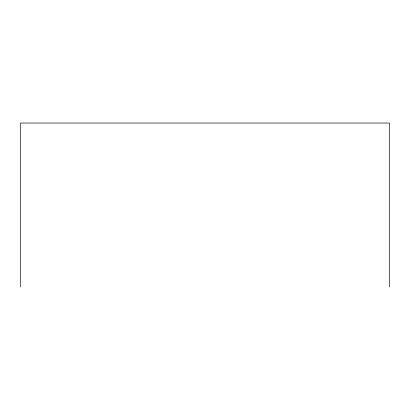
<?xml version="1.0" encoding="UTF-8"?>
<svg xmlns="http://www.w3.org/2000/svg" width="410" height="410" viewBox="0 0 410 410"><rect width="100%" height="100%" fill="white"/><g stroke="black" fill="none" stroke-linecap="round" stroke-linejoin="round"><path stroke-width="0.61" d="M389.5 286.964L389.5 123.036L20.5 123.036L20.5 286.964"/></g></svg>
